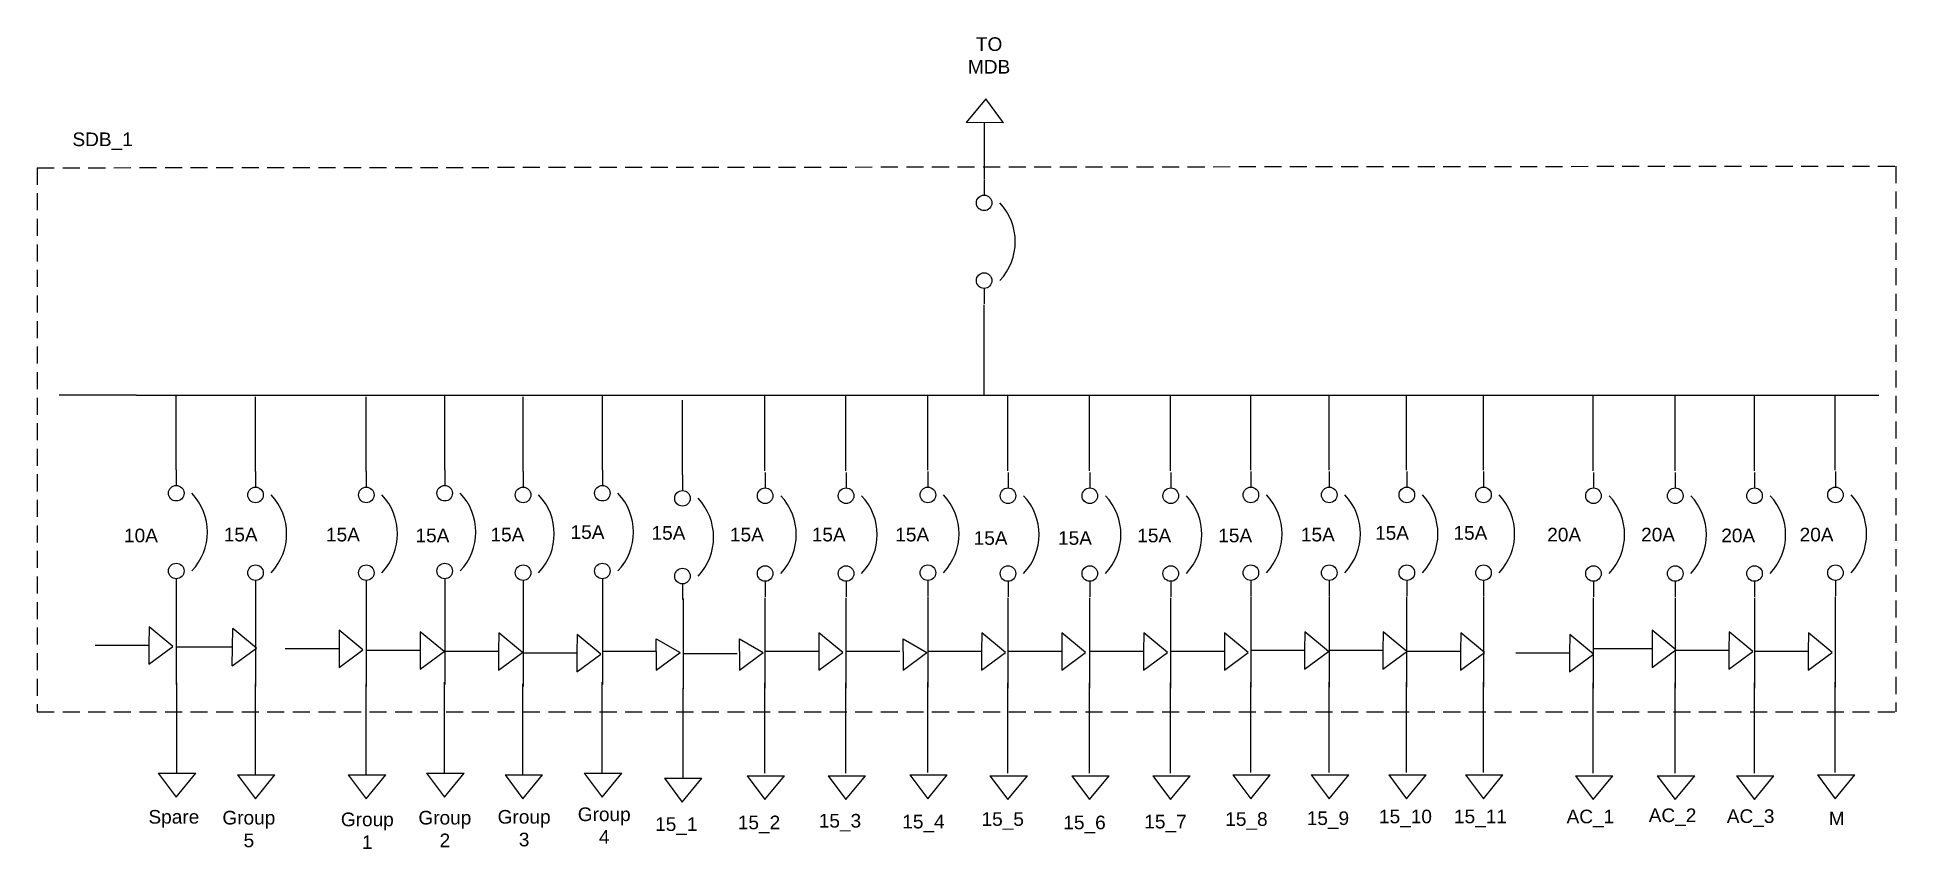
# Model space of a CAD drawing. Header units: inches. Extents: x -83441808 to -83440718, y 118546873 to 118547349.
import ezdxf

# ---------------------------------------------------------------- set-up
doc = ezdxf.new("R2010")
doc.units = ezdxf.units.IN
doc.header["$MEASUREMENT"] = 0
doc.linetypes.add('DASHEDX2', pattern=[1.5, 1, -0.5])
doc.styles.get("Standard").update_dxf_attribs({"font": ''})
doc.styles.get('Standard').set_extended_font_data('@Arial Unicode MS')

# ---------------------------------------------------------------- blocks, each defined once
blk = doc.blocks.new('Circuit Breaker')
at = {"color": 7}
for p, q in [((0, 0), (0.049999, 0)), ((0.349999, 0), (0.399999, 0))]:
    blk.add_line(p, q, dxfattribs=at)
for centre in [(0.074999, 0), (0.324999, 0)]:
    blk.add_circle(centre, 0.025, dxfattribs=at)
blk.add_arc((0.199999, -0.081249), 0.18125, 46.39717, 133.6028, dxfattribs=at)

msp = doc.modelspace()

# ---------------------------------------------------------------- linework, layer by layer
at = {"ltscale": 10}
for p, q in [((-83441251.4, 118547313), (-83441263, 118547299.1)), ((-83441241, 118547298.9), (-83441251.4, 118547313)), ((-83441241, 118547298.9), (-83441263, 118547299.1)), ((-83441252.4, 118547299), (-83441252.4, 118547266)), ((-83441252.5, 118547192), (-83441252.5, 118547139)), ((-83441750, 118547139), (-83441795, 118547139)), ((-83441750, 118547139), (-83440813, 118547139)), ((-83441726.4, 118547095.1), (-83441726.4, 118547139)), ((-83441679.9, 118547094.1), (-83441679.9, 118547138)), ((-83441614.9, 118547094.1), (-83441614.9, 118547138)), ((-83441568.9, 118547095.1), (-83441568.9, 118547139)), ((-83441522.9, 118547094.1), (-83441522.9, 118547138)), ((-83441476.4, 118547095.1), (-83441476.4, 118547139)), ((-83441429.4, 118547092.1), (-83441429.4, 118547136)), ((-83441381, 118547094.5), (-83441381, 118547138.4)), ((-83441333.5, 118547094.5), (-83441333.5, 118547138.4)), ((-83441285.5, 118547095), (-83441285.5, 118547138.9)), ((-83441238.5, 118547094.5), (-83441238.5, 118547138.4)), ((-83441190.5, 118547094.5), (-83441190.5, 118547138.4)), ((-83441143, 118547094.5), (-83441143, 118547138.4)), ((-83441096, 118547095), (-83441096, 118547138.9)), ((-83441050, 118547095), (-83441050, 118547138.9)), ((-83441004.5, 118547095), (-83441004.5, 118547138.9)), ((-83440959.5, 118547095), (-83440959.5, 118547138.9)), ((-83440895, 118547094.5), (-83440895, 118547138.4)), ((-83440847, 118547094.5), (-83440847, 118547138.4)), ((-83440813, 118547139), (-83440727.5, 118547139)), ((-83440800.5, 118547094.5), (-83440800.5, 118547138.4)), ((-83440753, 118547095), (-83440753, 118547138.9)), ((-83441726.4, 118547022), (-83441726.4, 118546969)), ((-83441679.9, 118547021), (-83441679.9, 118546968)), ((-83441614.9, 118547021), (-83441614.9, 118546968)), ((-83441568.9, 118547022), (-83441568.9, 118546969)), ((-83441522.9, 118547021), (-83441522.9, 118546968)), ((-83441476.4, 118547022), (-83441476.4, 118546969)), ((-83441429, 118547019.5), (-83441429, 118546966.5)), ((-83441381, 118547020), (-83441381, 118546967)), ((-83441333.5, 118547020), (-83441333.5, 118546967)), ((-83441285.5, 118547020.5), (-83441285.5, 118546967.5)), ((-83441238.5, 118547020), (-83441238.5, 118546967)), ((-83441190.5, 118547020), (-83441190.5, 118546967)), ((-83441143, 118547020), (-83441143, 118546967)), ((-83441096, 118547020.5), (-83441096, 118546967.5)), ((-83441050, 118547020.5), (-83441050, 118546967.5)), ((-83441004.5, 118547020.5), (-83441004.5, 118546967.5)), ((-83440959.5, 118547020.5), (-83440959.5, 118546967.5)), ((-83440895, 118547020), (-83440895, 118546967)), ((-83440847, 118547020), (-83440847, 118546967)), ((-83440800.5, 118547020), (-83440800.5, 118546967)), ((-83440753, 118547020.5), (-83440753, 118546967.5)), ((-83441742.3, 118547003), (-83441742.4, 118546992)), ((-83441728.4, 118546991.4), (-83441742.3, 118547003)), ((-83441693.5, 118546980), (-83441693.3, 118547002)), ((-83441679.4, 118546990.4), (-83441693.3, 118547002)), ((-83441630.8, 118547001), (-83441630.9, 118546990)), ((-83441616.9, 118546989.4), (-83441630.8, 118547001)), ((-83440860.4, 118547001), (-83440860.5, 118546990)), ((-83440846.5, 118546989.4), (-83440860.4, 118547001)), ((-83441742.4, 118546992), (-83441774, 118546992)), ((-83441742.4, 118546992), (-83441742.4, 118546981)), ((-83441742.4, 118546981), (-83441728.4, 118546991.4)), ((-83441693.4, 118546991), (-83441726.4, 118546991)), ((-83441693.5, 118546980), (-83441679.4, 118546990.4)), ((-83441583.2, 118547000), (-83441583.3, 118546989)), ((-83441569.3, 118546988.4), (-83441583.2, 118547000)), ((-83441537.2, 118546999.5), (-83441537.3, 118546988.5)), ((-83441523.3, 118546987.9), (-83441537.2, 118546999.5)), ((-83441491.2, 118546998.5), (-83441491.3, 118546987.5)), ((-83441477.3, 118546986.9), (-83441491.2, 118546998.5)), ((-83441444.8, 118546988.5), (-83441444.8, 118546996)), ((-83441444.8, 118546996), (-83441430.8, 118546987.9)), ((-83441396, 118546988.5), (-83441396, 118546996)), ((-83441396, 118546996), (-83441382, 118546987.9)), ((-83441349.3, 118546999.5), (-83441349.4, 118546988.5)), ((-83441335.4, 118546987.9), (-83441349.3, 118546999.5)), ((-83441300, 118546988.5), (-83441300, 118546996)), ((-83441300, 118546996), (-83441286, 118546987.9)), ((-83441253.8, 118546999.5), (-83441253.9, 118546988.5)), ((-83441239.9, 118546987.9), (-83441253.8, 118546999.5)), ((-83441206.8, 118546999.5), (-83441206.9, 118546988.5)), ((-83441192.9, 118546987.9), (-83441206.8, 118546999.5)), ((-83441158.8, 118546999.5), (-83441158.9, 118546988.5)), ((-83441144.9, 118546987.9), (-83441158.8, 118546999.5)), ((-83441111.3, 118546999.5), (-83441111.4, 118546988.5)), ((-83441097.4, 118546987.9), (-83441111.3, 118546999.5)), ((-83441064.3, 118547000), (-83441064.4, 118546989)), ((-83441050.4, 118546988.4), (-83441064.3, 118547000)), ((-83441018.3, 118547000), (-83441018.4, 118546989)), ((-83441004.4, 118546988.4), (-83441018.3, 118547000)), ((-83440972.8, 118546999.5), (-83440972.9, 118546988.5)), ((-83440958.9, 118546987.9), (-83440972.8, 118546999.5)), ((-83440908.8, 118546998.5), (-83440908.9, 118546987.5)), ((-83440894.9, 118546986.9), (-83440908.8, 118546998.5)), ((-83440815.3, 118547000), (-83440815.4, 118546989)), ((-83440801.4, 118546988.4), (-83440815.3, 118547000)), ((-83440768.8, 118546999.5), (-83440768.9, 118546988.5)), ((-83440754.9, 118546987.9), (-83440768.8, 118546999.5)), ((-83441630.9, 118546990), (-83441662.5, 118546990)), ((-83441630.9, 118546990), (-83441630.9, 118546979)), ((-83441630.9, 118546979), (-83441616.9, 118546989.4)), ((-83441583.3, 118546989), (-83441614.9, 118546989)), ((-83441583.3, 118546989), (-83441583.3, 118546978)), ((-83441583.3, 118546978), (-83441569.3, 118546988.4)), ((-83441537.3, 118546988.5), (-83441568.9, 118546988.5)), ((-83441537.3, 118546988.5), (-83441537.3, 118546977.5)), ((-83441537.3, 118546977.5), (-83441523.3, 118546987.9)), ((-83441491.3, 118546987.5), (-83441522.9, 118546987.5)), ((-83441491.3, 118546987.5), (-83441491.3, 118546976.5)), ((-83441491.3, 118546976.5), (-83441477.3, 118546986.9)), ((-83441444.8, 118546988.5), (-83441476.4, 118546988.5)), ((-83441444.8, 118546988.5), (-83441444.8, 118546977.5)), ((-83441444.8, 118546977.5), (-83441430.8, 118546987.9)), ((-83441397.4, 118546987), (-83441429, 118546987)), ((-83441396, 118546988.5), (-83441396, 118546977.5)), ((-83441396, 118546977.5), (-83441382, 118546987.9)), ((-83441349.4, 118546988.5), (-83441381, 118546988.5)), ((-83441349.4, 118546988.5), (-83441349.4, 118546977.5)), ((-83441349.4, 118546977.5), (-83441335.4, 118546987.9)), ((-83441301.9, 118546988.5), (-83441333.5, 118546988.5)), ((-83441300, 118546988.5), (-83441300, 118546977.5)), ((-83441300, 118546977.5), (-83441286, 118546987.9)), ((-83441253.9, 118546988.5), (-83441285.5, 118546988.5)), ((-83441253.9, 118546988.5), (-83441253.9, 118546977.5)), ((-83441253.9, 118546977.5), (-83441239.9, 118546987.9)), ((-83441206.9, 118546988.5), (-83441238.5, 118546988.5)), ((-83441206.9, 118546988.5), (-83441206.9, 118546977.5)), ((-83441206.9, 118546977.5), (-83441192.9, 118546987.9)), ((-83441158.9, 118546988.5), (-83441190.5, 118546988.5)), ((-83441158.9, 118546988.5), (-83441158.9, 118546977.5)), ((-83441158.9, 118546977.5), (-83441144.9, 118546987.9)), ((-83441111.4, 118546988.5), (-83441143, 118546988.5)), ((-83441111.4, 118546988.5), (-83441111.4, 118546977.5)), ((-83441111.4, 118546977.5), (-83441097.4, 118546987.9)), ((-83441064.4, 118546989), (-83441096, 118546989)), ((-83441064.4, 118546989), (-83441064.4, 118546978)), ((-83441064.4, 118546978), (-83441050.4, 118546988.4)), ((-83441018.4, 118546989), (-83441050, 118546989)), ((-83441018.4, 118546989), (-83441018.4, 118546978)), ((-83441018.4, 118546978), (-83441004.4, 118546988.4)), ((-83440972.9, 118546988.5), (-83441004.5, 118546988.5)), ((-83440972.9, 118546988.5), (-83440972.9, 118546977.5)), ((-83440972.9, 118546977.5), (-83440958.9, 118546987.9)), ((-83440908.9, 118546987.5), (-83440940.5, 118546987.5)), ((-83440908.9, 118546987.5), (-83440908.9, 118546976.5)), ((-83440908.9, 118546976.5), (-83440894.9, 118546986.9)), ((-83440860.5, 118546990), (-83440895, 118546990)), ((-83440860.5, 118546990), (-83440860.5, 118546979)), ((-83440860.5, 118546979), (-83440846.5, 118546989.4)), ((-83440815.4, 118546989), (-83440847, 118546989)), ((-83440815.4, 118546989), (-83440815.4, 118546978)), ((-83440815.4, 118546978), (-83440801.4, 118546988.4)), ((-83440768.9, 118546988.5), (-83440800.5, 118546988.5)), ((-83440768.9, 118546988.5), (-83440768.9, 118546977.5)), ((-83440768.9, 118546977.5), (-83440754.9, 118546987.9)), ((-83441726, 118546917), (-83441726, 118546970)), ((-83441680, 118546916.5), (-83441680, 118546969.5)), ((-83441615, 118546916.5), (-83441615, 118546969.5)), ((-83441569, 118546917.5), (-83441569, 118546970.5)), ((-83441523, 118546916.5), (-83441523, 118546969.5)), ((-83441476.5, 118546917.5), (-83441476.5, 118546970.5)), ((-83441381, 118546917), (-83441381, 118546970)), ((-83441333.5, 118546917), (-83441333.5, 118546970)), ((-83441285.5, 118546917.5), (-83441285.5, 118546970.5)), ((-83441238.5, 118546917), (-83441238.5, 118546970)), ((-83441190.5, 118546917), (-83441190.5, 118546970)), ((-83441143, 118546917), (-83441143, 118546970)), ((-83441096, 118546917.5), (-83441096, 118546970.5)), ((-83441050, 118546917.5), (-83441050, 118546970.5)), ((-83441004.5, 118546917.5), (-83441004.5, 118546970.5)), ((-83440959.5, 118546917.5), (-83440959.5, 118546970.5)), ((-83440895, 118546917), (-83440895, 118546970)), ((-83440847, 118546917), (-83440847, 118546970)), ((-83440800.5, 118546917), (-83440800.5, 118546970)), ((-83440753, 118546917.5), (-83440753, 118546970.5)), ((-83441429, 118546914), (-83441429, 118546967)), ((-83441737, 118546917), (-83441715, 118546917)), ((-83441737, 118546917), (-83441726.5, 118546903)), ((-83441726.5, 118546903), (-83441715, 118546917)), ((-83441690.5, 118546916), (-83441668.5, 118546916)), ((-83441690.5, 118546916), (-83441680, 118546902)), ((-83441680, 118546902), (-83441668.5, 118546916)), ((-83441625.5, 118546916), (-83441603.5, 118546916)), ((-83441625.5, 118546916), (-83441615, 118546902)), ((-83441615, 118546902), (-83441603.5, 118546916)), ((-83441579.5, 118546917), (-83441557.5, 118546917)), ((-83441579.5, 118546917), (-83441569, 118546903)), ((-83441569, 118546903), (-83441557.5, 118546917)), ((-83441533.5, 118546916), (-83441511.5, 118546916)), ((-83441533.5, 118546916), (-83441523, 118546902)), ((-83441523, 118546902), (-83441511.5, 118546916)), ((-83441487, 118546917), (-83441465, 118546917)), ((-83441487, 118546917), (-83441476.5, 118546903)), ((-83441476.5, 118546903), (-83441465, 118546917)), ((-83441440, 118546914), (-83441418, 118546914)), ((-83441440, 118546914), (-83441429.5, 118546900)), ((-83441429.5, 118546900), (-83441418, 118546914)), ((-83441391.5, 118546915.5), (-83441369.5, 118546915.5)), ((-83441391.5, 118546915.5), (-83441381, 118546901.5)), ((-83441381, 118546901.5), (-83441369.5, 118546915.5)), ((-83441344, 118546915.5), (-83441322, 118546915.5)), ((-83441344, 118546915.5), (-83441333.5, 118546901.5)), ((-83441333.5, 118546901.5), (-83441322, 118546915.5)), ((-83441296, 118546916), (-83441274, 118546916)), ((-83441296, 118546916), (-83441285.5, 118546902)), ((-83441285.5, 118546902), (-83441274, 118546916)), ((-83441249, 118546915.5), (-83441227, 118546915.5)), ((-83441249, 118546915.5), (-83441238.5, 118546901.5)), ((-83441238.5, 118546901.5), (-83441227, 118546915.5)), ((-83441201, 118546915.5), (-83441179, 118546915.5)), ((-83441201, 118546915.5), (-83441190.5, 118546901.5)), ((-83441190.5, 118546901.5), (-83441179, 118546915.5)), ((-83441153.5, 118546915.5), (-83441131.5, 118546915.5)), ((-83441153.5, 118546915.5), (-83441143, 118546901.5)), ((-83441143, 118546901.5), (-83441131.5, 118546915.5)), ((-83441106.5, 118546916), (-83441084.5, 118546916)), ((-83441106.5, 118546916), (-83441096, 118546902)), ((-83441096, 118546902), (-83441084.5, 118546916)), ((-83441060.5, 118546916), (-83441038.5, 118546916)), ((-83441060.5, 118546916), (-83441050, 118546902)), ((-83441050, 118546902), (-83441038.5, 118546916)), ((-83441015, 118546916), (-83440993, 118546916)), ((-83441015, 118546916), (-83441004.5, 118546902)), ((-83441004.5, 118546902), (-83440993, 118546916)), ((-83440970, 118546916), (-83440948, 118546916)), ((-83440970, 118546916), (-83440959.5, 118546902)), ((-83440959.5, 118546902), (-83440948, 118546916)), ((-83440905.5, 118546915.5), (-83440883.5, 118546915.5)), ((-83440905.5, 118546915.5), (-83440895, 118546901.5)), ((-83440895, 118546901.5), (-83440883.5, 118546915.5)), ((-83440857.5, 118546915.5), (-83440835.5, 118546915.5)), ((-83440857.5, 118546915.5), (-83440847, 118546901.5)), ((-83440847, 118546901.5), (-83440835.5, 118546915.5)), ((-83440811, 118546915.5), (-83440789, 118546915.5)), ((-83440811, 118546915.5), (-83440800.5, 118546901.5)), ((-83440800.5, 118546901.5), (-83440789, 118546915.5)), ((-83440763.5, 118546916), (-83440741.5, 118546916)), ((-83440763.5, 118546916), (-83440753, 118546902)), ((-83440753, 118546902), (-83440741.5, 118546916))]:
    msp.add_line(p, q, dxfattribs=at)
at = {"linetype": 'DASHEDX2', "ltscale": 10}
for p, q in [((-83441808, 118547272.5), (-83440717.5, 118547273.5)), ((-83441808, 118547272.5), (-83441808, 118546953)), ((-83440717.5, 118547273.5), (-83440717.5, 118546953)), ((-83441808, 118546953), (-83440717.5, 118546953))]:
    msp.add_line(p, q, dxfattribs=at)

# ---------------------------------------------------------------- block references
at = {"ltscale": 10, "xscale": 182.6559619903564, "yscale": 182.6559638977051, "zscale": 182.655962041884, "rotation": 270}
for p in [(-83441252.4, 118547265.6), (-83441726.4, 118547095.1), (-83441679.9, 118547094.1), (-83441614.9, 118547094.1), (-83441568.9, 118547095.1), (-83441522.9, 118547094.1), (-83441476.4, 118547095.1), (-83441429.4, 118547092.1), (-83441380.9, 118547093.6), (-83441333.4, 118547093.6), (-83441285.4, 118547094.1), (-83441238.4, 118547093.6), (-83441190.4, 118547093.6), (-83441142.9, 118547093.6), (-83441095.9, 118547094.1), (-83441049.9, 118547094.1), (-83441004.4, 118547094.1), (-83440959.4, 118547094.1), (-83440894.9, 118547093.6), (-83440846.9, 118547093.6), (-83440800.4, 118547093.6), (-83440752.9, 118547094.1)]:
    msp.add_blockref('Circuit Breaker', p, dxfattribs=at)

# ---------------------------------------------------------------- texts
at = {"ltscale": 10, "char_height": 8, "width": 30.5, "attachment_point": 2}
for s, insert in [('{\\fArial|b0|i0|c0|p34;TO MDB}', (-83441249.5, 118547349.1)), ('{\\fArial|b0|i0|c0|p34;SDB_1}', (-83441769.6, 118547293.2)), ('{\\fArial|b0|i0|c0|p34;10A}', (-83441747.1, 118547060.6)), ('{\\fArial|b0|i0|c0|p34;15A}', (-83441688.6, 118547061.1)), ('{\\fArial|b0|i0|c0|p34;15A}', (-83441628.6, 118547061.1)), ('{\\fArial|b0|i0|c0|p34;15A}', (-83441576.1, 118547060.6)), ('{\\fArial|b0|i0|c0|p34;15A}', (-83441532.1, 118547061.1)), ('{\\fArial|b0|i0|c0|p34;15A}', (-83441485.1, 118547062.6)), ('{\\fArial|b0|i0|c0|p34;15A}', (-83441437.6, 118547062.1)), ('{\\fArial|b0|i0|c0|p34;15A}', (-83441391.6, 118547061.1)), ('{\\fArial|b0|i0|c0|p34;15A}', (-83441343.6, 118547061.1)), ('{\\fArial|b0|i0|c0|p34;15A}', (-83441294.6, 118547061.1)), ('{\\fArial|b0|i0|c0|p34;15A}', (-83441248.6, 118547059.1)), ('{\\fArial|b0|i0|c0|p34;15A}', (-83441199.1, 118547059.1)), ('{\\fArial|b0|i0|c0|p34;15A}', (-83441152.6, 118547060.6)), ('{\\fArial|b0|i0|c0|p34;15A}', (-83441105.1, 118547060.6)), ('{\\fArial|b0|i0|c0|p34;15A}', (-83441056.6, 118547061.1)), ('{\\fArial|b0|i0|c0|p34;15A}', (-83441013.1, 118547062.1)), ('{\\fArial|b0|i0|c0|p34;15A}', (-83440967.1, 118547062.1)), ('{\\fArial|b0|i0|c0|p34;20A}', (-83440912.1, 118547061.1)), ('{\\fArial|b0|i0|c0|p34;20A}', (-83440857, 118547061.1)), ('{\\fArial|b0|i0|c0|p34;20A}', (-83440810, 118547060.6)), ('{\\fArial|b0|i0|c0|p34;20A}', (-83440764, 118547061.1)), ('{\\fArial|b0|i0|c0|p34;Spare}', (-83441727.8, 118546895.4)), ('{\\fArial|b0|i0|c0|p34;Group 5}', (-83441683.8, 118546894.9)), ('{\\fArial|b0|i0|c0|p34;Group 1}', (-83441614.3, 118546893.9)), ('{\\fArial|b0|i0|c0|p34;Group 2}', (-83441568.8, 118546894.9)), ('{\\fArial|b0|i0|c0|p34;Group 3}', (-83441522.3, 118546895.4)), ('{\\fArial|b0|i0|c0|p34;Group 4}', (-83441475.3, 118546896.9)), ('{\\fArial|b0|i0|c0|p34;15_2}', (-83441384.5, 118546892.1)), ('{\\fArial|b0|i0|c0|p34;15_3}', (-83441337, 118546893.1)), ('{\\fArial|b0|i0|c0|p34;15_4}', (-83441288, 118546892.6)), ('{\\fArial|b0|i0|c0|p34;15_5}', (-83441241.5, 118546894.1)), ('{\\fArial|b0|i0|c0|p34;15_6}', (-83441193.5, 118546892.1)), ('{\\fArial|b0|i0|c0|p34;15_7}', (-83441146, 118546892.6)), ('{\\fArial|b0|i0|c0|p34;15_8}', (-83441098.5, 118546894.1)), ('{\\fArial|b0|i0|c0|p34;15_9}', (-83441050.7, 118546894.6)), ('{\\fArial|b0|i0|c0|p34;15_10}', (-83441005.2, 118546895.6)), ('{\\fArial|b0|i0|c0|p34;15_11}', (-83440961.2, 118546895.6)), ('{\\fArial|b0|i0|c0|p34;AC_1}', (-83440896.7, 118546895.6)), ('{\\fArial|b0|i0|c0|p34;AC_2}', (-83440848.5, 118546896.3)), ('{\\fArial|b0|i0|c0|p34;AC_3}', (-83440802.7, 118546895.8)), ('{\\fArial|b0|i0|c0|p34;M}', (-83440752.2, 118546894.5)), ('{\\fArial|b0|i0|c0|p34;15_1}', (-83441433, 118546891.1))]:
    msp.add_mtext(s, dxfattribs=dict(at, insert=insert))

doc.saveas('drawing.dxf')
